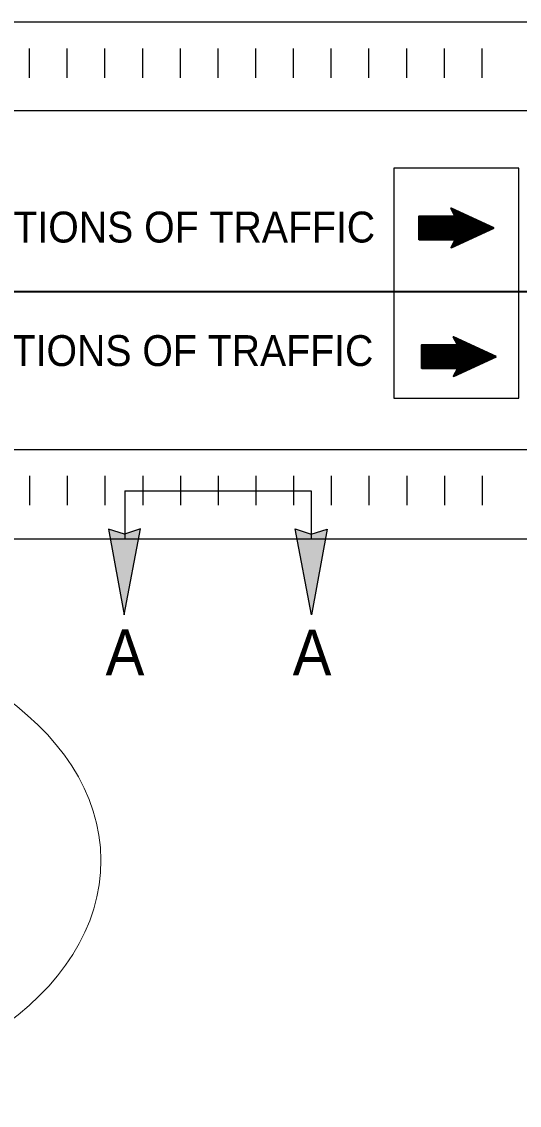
# Model space of a CAD drawing. Extents: x 2935 to 3309, y -322 to -44.
# Drawn here: x 3042.67 to 3061.48, y -154.5 to -113.58 of the extents above; entities that cross this region are included whole.
import ezdxf

# ---------------------------------------------------------------- set-up
doc = ezdxf.new("R2010")
doc.units = 0
doc.header["$LTSCALE"] = 0.54
doc.layers.add('1', color=7, linetype='Continuous', lineweight=25)

msp = doc.modelspace()

# ---------------------------------------------------------------- hatches: boundary and pattern name
at = {"layer": '1'}
for points in [[(3047.1679, -132.7311), (3046.5658, -132.9352), (3045.9588, -132.7345), (3046.5523, -135.9756)], [(3053.0072, -132.7311), (3053.6094, -132.9352), (3054.2164, -132.7345), (3053.6228, -135.9756)]]:
    msp.add_hatch(color=256, dxfattribs=at).paths.add_polyline_path(points)

# ---------------------------------------------------------------- linework, layer by layer
for p, q in [((3042.9708, -115.6936), (3042.9708, -114.5911)), ((3044.3964, -115.6936), (3044.3964, -114.5911)), ((3045.822, -115.6936), (3045.822, -114.5911)), ((3047.2476, -115.6936), (3047.2476, -114.5911)), ((3048.6732, -115.6936), (3048.6732, -114.5911)), ((3050.0988, -115.6936), (3050.0988, -114.5911)), ((3051.5244, -115.6936), (3051.5244, -114.5911)), ((3052.9499, -115.6936), (3052.9499, -114.5911)), ((3054.3754, -115.6936), (3054.3754, -114.5911)), ((3055.8011, -115.6936), (3055.8011, -114.5911)), ((3057.2267, -115.6936), (3057.2267, -114.5911)), ((3058.6523, -115.6936), (3058.6523, -114.5911)), ((3060.0778, -115.6936), (3060.0778, -114.5911)), ((3069.5794, -116.9457), (3024.3052, -116.9457)), ((3058.9142, -120.6405), (3058.9278, -120.6405)), ((3058.9206, -120.6527), (3058.9543, -120.6527)), ((3058.9269, -120.6648), (3058.9808, -120.6648)), ((3058.9349, -120.68), (3059.0138, -120.68)), ((3058.9429, -120.6952), (3059.0468, -120.6952)), ((3058.9502, -120.7089), (3059.0765, -120.7089)), ((3057.6919, -120.9277), (3058.7978, -120.9277)), ((3057.6922, -120.9415), (3059.582, -120.9415)), ((3057.6923, -120.9537), (3059.6084, -120.9537)), ((3057.6923, -120.9659), (3059.6349, -120.9659)), ((3057.6924, -120.978), (3059.6613, -120.978)), ((3057.6925, -120.9902), (3059.6878, -120.9902)), ((3057.6926, -121.0024), (3059.7143, -121.0024)), ((3057.6928, -121.0176), (3059.7473, -121.0176)), ((3057.6929, -121.0327), (3059.7803, -121.0327)), ((3057.693, -121.0463), (3059.81, -121.0463)), ((3057.6931, -121.0602), (3059.8398, -121.0602)), ((3057.6932, -121.0723), (3059.8662, -121.0723)), ((3057.6933, -121.0844), (3059.8927, -121.0844)), ((3057.6934, -121.0965), (3059.919, -121.0965)), ((3057.6935, -121.1103), (3059.9488, -121.1103)), ((3057.6936, -121.1223), (3059.9752, -121.1223)), ((3058.9573, -120.7226), (3059.1063, -120.7226)), ((3058.9636, -120.7347), (3059.1327, -120.7347)), ((3058.97, -120.747), (3059.1592, -120.747)), ((3058.9763, -120.7591), (3059.1855, -120.7591)), ((3058.9836, -120.7728), (3059.2153, -120.7728)), ((3058.99, -120.7849), (3059.2418, -120.7849)), ((3058.9964, -120.7972), (3059.2681, -120.7972)), ((3059.0027, -120.8092), (3059.2945, -120.8092)), ((3059.0092, -120.8213), (3059.321, -120.8213)), ((3059.0155, -120.8336), (3059.3475, -120.8336)), ((3059.0235, -120.8488), (3059.3805, -120.8488)), ((3059.0315, -120.864), (3059.4135, -120.864)), ((3059.0386, -120.8777), (3059.4433, -120.8777)), ((3059.0459, -120.8913), (3059.473, -120.8913)), ((3059.0523, -120.9035), (3059.4993, -120.9035)), ((3059.0587, -120.9157), (3059.5259, -120.9157)), ((3059.065, -120.9277), (3059.5523, -120.9277)), ((3057.6938, -121.1346), (3060.0016, -121.1346)), ((3057.6938, -121.1467), (3060.028, -121.1467)), ((3057.6939, -121.1589), (3060.0545, -121.1589)), ((3057.694, -121.171), (3060.0809, -121.171)), ((3057.6942, -121.1862), (3060.114, -121.1862)), ((3057.6943, -121.2015), (3060.147, -121.2015)), ((3057.6944, -121.2152), (3060.1768, -121.2152)), ((3057.6945, -121.2288), (3060.2064, -121.2288)), ((3057.6946, -121.241), (3060.2328, -121.241)), ((3057.6948, -121.2532), (3060.2593, -121.2532)), ((3057.6948, -121.2653), (3060.2857, -121.2653)), ((3057.695, -121.2789), (3060.3156, -121.2789)), ((3057.6951, -121.2912), (3060.3418, -121.2912)), ((3057.6952, -121.3034), (3060.3684, -121.3034)), ((3057.6953, -121.3154), (3060.3948, -121.3154)), ((3057.6954, -121.3276), (3060.4213, -121.3276)), ((3057.6955, -121.3397), (3060.4478, -121.3397)), ((3057.6956, -121.355), (3060.4808, -121.355)), ((3057.6958, -121.3702), (3060.4698, -121.3702)), ((3057.6958, -121.3838), (3060.4408, -121.3838)), ((3057.696, -121.3976), (3060.4115, -121.3976)), ((3057.696, -121.4097), (3060.3857, -121.4097)), ((3057.6962, -121.4219), (3060.3597, -121.4219)), ((3057.6963, -121.434), (3060.3338, -121.434)), ((3057.6964, -121.4477), (3060.3046, -121.4477)), ((3057.6965, -121.4598), (3060.2788, -121.4598)), ((3057.6966, -121.472), (3060.2528, -121.472)), ((3057.6968, -121.4842), (3060.2269, -121.4842)), ((3057.6968, -121.4964), (3060.201, -121.4964)), ((3057.6968, -121.5085), (3060.1749, -121.5085)), ((3057.6971, -121.5237), (3060.1427, -121.5237)), ((3057.6972, -121.539), (3060.1103, -121.539)), ((3057.6973, -121.5526), (3060.081, -121.5526)), ((3057.6974, -121.5662), (3060.0518, -121.5662)), ((3057.6975, -121.5784), (3060.026, -121.5784)), ((3057.6976, -121.5907), (3060, -121.5907)), ((3057.6978, -121.6027), (3059.9742, -121.6027)), ((3057.6978, -121.6164), (3059.945, -121.6164)), ((3057.698, -121.6287), (3059.9191, -121.6287)), ((3057.6981, -121.6408), (3059.8933, -121.6408)), ((3057.6982, -121.6529), (3059.8673, -121.6529)), ((3057.6983, -121.665), (3059.8413, -121.665)), ((3057.6983, -121.6772), (3059.8154, -121.6772)), ((3057.6984, -121.6924), (3059.7831, -121.6924)), ((3057.6987, -121.7077), (3059.7506, -121.7077)), ((3057.6988, -121.7212), (3059.7214, -121.7212)), ((3057.6988, -121.735), (3059.6923, -121.735)), ((3057.699, -121.7472), (3059.6663, -121.7472)), ((3057.6991, -121.7593), (3059.6404, -121.7593)), ((3057.6991, -121.7715), (3059.6145, -121.7715)), ((3057.6993, -121.7852), (3059.5854, -121.7852)), ((3058.8956, -121.7973), (3059.5595, -121.7973)), ((3058.9867, -121.9402), (3059.2549, -121.9402)), ((3058.9915, -121.9281), (3059.2808, -121.9281)), ((3058.9964, -121.9159), (3059.3068, -121.9159)), ((3059.0012, -121.9037), (3059.3326, -121.9037)), ((3059.0067, -121.8901), (3059.3618, -121.8901)), ((3059.0123, -121.8764), (3059.391, -121.8764)), ((3059.0183, -121.8612), (3059.4233, -121.8612)), ((3059.0244, -121.846), (3059.4557, -121.846)), ((3059.0293, -121.8338), (3059.4818, -121.8338)), ((3059.034, -121.8217), (3059.5077, -121.8217)), ((3059.0389, -121.8095), (3059.5336, -121.8095)), ((3058.9289, -122.0847), (3058.9472, -122.0847)), ((3058.9337, -122.0725), (3058.9729, -122.0725)), ((3058.9393, -122.0587), (3059.0023, -122.0587)), ((3058.9447, -122.0452), (3059.0313, -122.0452)), ((3058.9508, -122.0299), (3059.0638, -122.0299)), ((3058.9568, -122.0147), (3059.0961, -122.0147)), ((3058.9618, -122.0025), (3059.1221, -122.0025)), ((3058.9665, -121.9904), (3059.148, -121.9904)), ((3058.9714, -121.9782), (3059.1739, -121.9782)), ((3058.9763, -121.966), (3059.1998, -121.966)), ((3058.9812, -121.9539), (3059.2258, -121.9539)), ((3059.0256, -125.4976), (3059.0438, -125.4976)), ((3059.0303, -125.5097), (3059.0696, -125.5097)), ((3059.0359, -125.5235), (3059.0989, -125.5235)), ((3059.0413, -125.5371), (3059.128, -125.5371)), ((3059.0474, -125.5523), (3059.1604, -125.5523)), ((3059.0535, -125.5675), (3059.1928, -125.5675)), ((3059.0584, -125.5797), (3059.2188, -125.5797)), ((3059.0633, -125.5919), (3059.2448, -125.5919)), ((3059.0681, -125.604), (3059.2706, -125.604)), ((3059.0729, -125.6162), (3059.2965, -125.6162)), ((3057.794, -126.0297), (3060.1778, -126.0297)), ((3057.7941, -126.016), (3060.1485, -126.016)), ((3057.7942, -126.0038), (3060.1227, -126.0038)), ((3057.7943, -125.9917), (3060.0968, -125.9917)), ((3057.7945, -125.9658), (3060.0417, -125.9658)), ((3057.7945, -125.9795), (3060.0708, -125.9795)), ((3057.7947, -125.9536), (3060.0158, -125.9536)), ((3057.7948, -125.9294), (3059.9639, -125.9294)), ((3057.7948, -125.9415), (3059.9899, -125.9415)), ((3057.7949, -125.9172), (3059.938, -125.9172)), ((3057.795, -125.905), (3059.9121, -125.905)), ((3057.7951, -125.8898), (3059.8798, -125.8898)), ((3057.7953, -125.8747), (3059.8473, -125.8747)), ((3057.7955, -125.8472), (3059.7889, -125.8472)), ((3057.7955, -125.861), (3059.8181, -125.861)), ((3057.7957, -125.835), (3059.763, -125.835)), ((3057.7958, -125.8108), (3059.7113, -125.8108)), ((3057.7958, -125.823), (3059.7371, -125.823)), ((3057.7959, -125.7971), (3059.6821, -125.7971)), ((3058.9923, -125.7849), (3059.6562, -125.7849)), ((3059.0778, -125.6283), (3059.3224, -125.6283)), ((3059.0833, -125.642), (3059.3516, -125.642)), ((3059.0882, -125.6542), (3059.3775, -125.6542)), ((3059.0931, -125.6663), (3059.4034, -125.6663)), ((3059.0978, -125.6785), (3059.4293, -125.6785)), ((3059.1033, -125.6922), (3059.4585, -125.6922)), ((3059.1089, -125.7059), (3059.4877, -125.7059)), ((3059.1149, -125.7211), (3059.52, -125.7211)), ((3059.1211, -125.7362), (3059.5523, -125.7362)), ((3059.1259, -125.7484), (3059.5785, -125.7484)), ((3059.1308, -125.7606), (3059.6043, -125.7606)), ((3059.1356, -125.7727), (3059.6303, -125.7727)), ((3057.7905, -126.4356), (3060.1247, -126.4356)), ((3057.7906, -126.4233), (3060.1512, -126.4233)), ((3057.7907, -126.4112), (3060.1776, -126.4112)), ((3057.7908, -126.396), (3060.2107, -126.396)), ((3057.7909, -126.3808), (3060.2438, -126.3808)), ((3057.7911, -126.3671), (3060.2734, -126.3671)), ((3057.7913, -126.3412), (3060.3295, -126.3412)), ((3057.7913, -126.3534), (3060.3031, -126.3534)), ((3057.7914, -126.3291), (3060.356, -126.3291)), ((3057.7915, -126.3169), (3060.3823, -126.3169)), ((3057.7917, -126.3033), (3060.4123, -126.3033)), ((3057.7918, -126.2789), (3060.4651, -126.2789)), ((3057.7918, -126.2911), (3060.4385, -126.2911)), ((3057.7919, -126.2669), (3060.4914, -126.2669)), ((3057.7921, -126.2547), (3060.518, -126.2547)), ((3057.7922, -126.2425), (3060.5444, -126.2425)), ((3057.7923, -126.2272), (3060.5774, -126.2272)), ((3057.7924, -126.212), (3060.5665, -126.212)), ((3057.7925, -126.1984), (3060.5374, -126.1984)), ((3057.7927, -126.1847), (3060.5082, -126.1847)), ((3057.7928, -126.1604), (3060.4563, -126.1604)), ((3057.7928, -126.1725), (3060.4823, -126.1725)), ((3057.793, -126.1482), (3060.4305, -126.1482)), ((3057.7931, -126.1345), (3060.4013, -126.1345)), ((3057.7932, -126.1224), (3060.3754, -126.1224)), ((3057.7933, -126.1102), (3060.3494, -126.1102)), ((3057.7934, -126.0981), (3060.3236, -126.0981)), ((3057.7935, -126.0737), (3060.2716, -126.0737)), ((3057.7935, -126.0858), (3060.2977, -126.0858)), ((3057.7938, -126.0433), (3060.2069, -126.0433)), ((3057.7938, -126.0585), (3060.2393, -126.0585)), ((3057.7886, -126.6545), (3058.8945, -126.6545)), ((3057.7888, -126.6407), (3059.6787, -126.6407)), ((3057.7889, -126.6286), (3059.7051, -126.6286)), ((3057.789, -126.6164), (3059.7316, -126.6164)), ((3057.7891, -126.6043), (3059.758, -126.6043)), ((3057.7892, -126.5921), (3059.7844, -126.5921)), ((3057.7893, -126.5798), (3059.8109, -126.5798)), ((3057.7894, -126.5647), (3059.844, -126.5647)), ((3057.7896, -126.5495), (3059.877, -126.5495)), ((3057.7898, -126.51), (3059.9628, -126.51)), ((3057.7898, -126.5221), (3059.9364, -126.5221)), ((3057.7898, -126.5359), (3059.9067, -126.5359)), ((3057.7899, -126.4979), (3059.9893, -126.4979)), ((3057.7901, -126.4857), (3060.0158, -126.4857)), ((3057.7902, -126.4719), (3060.0454, -126.4719)), ((3057.7903, -126.4599), (3060.0718, -126.4599)), ((3057.7905, -126.4477), (3060.0983, -126.4477)), ((3059.0603, -126.8475), (3059.2293, -126.8475)), ((3059.0667, -126.8353), (3059.2558, -126.8353)), ((3059.073, -126.8232), (3059.2823, -126.8232)), ((3059.0803, -126.8094), (3059.312, -126.8094)), ((3059.0867, -126.7973), (3059.3384, -126.7973)), ((3059.0931, -126.7852), (3059.3648, -126.7852)), ((3059.0993, -126.773), (3059.3912, -126.773)), ((3059.1058, -126.7609), (3059.4177, -126.7609)), ((3059.1122, -126.7487), (3059.4442, -126.7487)), ((3059.1202, -126.7335), (3059.4772, -126.7335)), ((3059.1282, -126.7183), (3059.5103, -126.7183)), ((3059.1353, -126.7046), (3059.5399, -126.7046)), ((3059.1426, -126.6909), (3059.5697, -126.6909)), ((3059.1489, -126.6787), (3059.596, -126.6787)), ((3059.1553, -126.6667), (3059.6226, -126.6667)), ((3059.1617, -126.6545), (3059.6489, -126.6545)), ((3059.0108, -126.9418), (3059.0244, -126.9418)), ((3059.0173, -126.9296), (3059.051, -126.9296)), ((3059.0236, -126.9174), (3059.0775, -126.9174)), ((3059.0316, -126.9022), (3059.1104, -126.9022)), ((3059.0396, -126.887), (3059.1435, -126.887)), ((3059.0468, -126.8733), (3059.1732, -126.8733)), ((3059.0539, -126.8597), (3059.2029, -126.8597)), ((3024.3052, -129.7336), (3069.4406, -129.7336)), ((3042.9708, -130.7263), (3042.9708, -131.8288)), ((3044.3964, -130.7263), (3044.3964, -131.8288)), ((3045.822, -130.7263), (3045.822, -131.8288)), ((3047.2476, -130.7263), (3047.2476, -131.8288)), ((3048.6732, -130.7263), (3048.6732, -131.8288)), ((3050.0988, -130.7263), (3050.0988, -131.8288)), ((3051.5244, -130.7263), (3051.5244, -131.8288)), ((3052.9499, -130.7263), (3052.9499, -131.8288)), ((3054.3754, -130.7263), (3054.3754, -131.8288)), ((3055.8011, -130.7263), (3055.8011, -131.8288)), ((3057.2267, -130.7263), (3057.2267, -131.8288)), ((3058.6523, -130.7263), (3058.6523, -131.8288)), ((3060.0778, -130.7263), (3060.0778, -131.8288)), ((3046.572, -131.2983), (3053.6098, -131.2983)), ((3046.572, -131.2983), (3046.572, -133.1213)), ((3053.6098, -131.2983), (3053.6098, -133.1213)), ((3028.1068, -133.1002), (3065.8353, -133.1002))]:
    msp.add_line(p, q, dxfattribs=at)
at = {"layer": '1', "lineweight": 35}
msp.add_line((3024.3052, -123.7634), (3069.5794, -123.7634), dxfattribs=at)
at = {"layer": '1'}
msp.add_lwpolyline([(3028.1068, -113.5767), (3065.8353, -113.5767), (3082.3156, -113.5767)], dxfattribs=at)
for points in [[(3056.7399, -127.7979), (3061.4643, -127.7979), (3061.4643, -119.1057), (3056.7399, -119.1057)], [(3047.1679, -132.7311), (3046.5658, -132.9352), (3045.9588, -132.7345), (3046.5523, -135.9756)], [(3053.0072, -132.7311), (3053.6094, -132.9352), (3054.2164, -132.7345), (3053.6228, -135.9756)]]:
    msp.add_lwpolyline(points, close=True, dxfattribs=at)
at = {"layer": '1', "lineweight": 35}
for points in [[(3057.6993, -121.8129), (3057.6993, -120.9218), (3059.0584, -120.9218), (3058.9024, -120.6173), (3060.5138, -121.3599)], [(3057.6993, -120.907), (3057.6993, -121.7981), (3059.0584, -121.7981), (3058.9024, -122.1026), (3060.5138, -121.3599)], [(3057.796, -126.6752), (3057.796, -125.7842), (3059.1551, -125.7842), (3058.9991, -125.4797), (3060.6105, -126.2223)], [(3057.796, -125.7693), (3057.796, -126.6604), (3059.1551, -126.6604), (3058.9991, -126.9649), (3060.6105, -126.2223)]]:
    msp.add_lwpolyline(points, dxfattribs=at)
at = {"layer": '1', "lineweight": 13}
msp.add_ellipse((3031.8591, -145.3043), major_axis=(13.8114, 0.0694), ratio=0.662848, dxfattribs=at)

# ---------------------------------------------------------------- texts
at = {"layer": '1', "width": 0.95}
for s, height, p in [('DIRECTIONS OF TRAFFIC', 1.167, (3037.7484, -121.9162)), ('DIRECTIONS OF TRAFFIC', 1.167, (3037.682, -126.581)), ('A', 1.728, (3045.8457, -138.2565)), ('A', 1.728, (3052.9171, -138.2591))]:
    msp.add_text(s, height=height, dxfattribs=at).set_placement(p)

doc.saveas('drawing.dxf')
